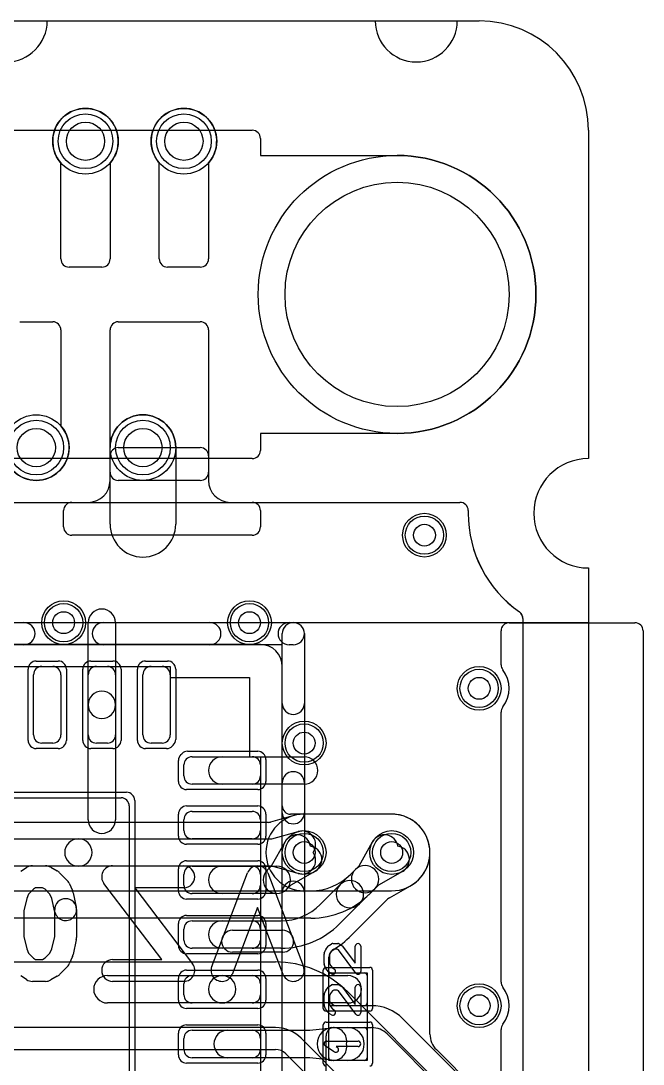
# Model space of a CAD drawing. Extents: x 0 to 20.5, y -0.9 to 20.
# Drawn here: x 14.81 to 20.5, y 10.47 to 20 of the extents above; entities that cross this region are included whole.
import ezdxf

# ---------------------------------------------------------------- set-up
doc = ezdxf.new("R2010")
doc.units = 0
for name, color, linetype in [('Hole', 1, 'CONTINUOUS'), ('L1', 3, 'CONTINUOUS'), ('L2', 3, 'CONTINUOUS'), ('L3', 3, 'CONTINUOUS'), ('L4', 3, 'CONTINUOUS'), ('MetalMask-A', 176, 'CONTINUOUS'), ('Outline', 7, 'CONTINUOUS'), ('PartsArea-A', 111, 'CONTINUOUS'), ('PartsArea-B', 111, 'CONTINUOUS'), ('PartsSilk-A', 221, 'CONTINUOUS'), ('PartsSilk-B', 221, 'CONTINUOUS'), ('Resist-A', 2, 'CONTINUOUS'), ('Resist-B', 2, 'CONTINUOUS'), ('Silk-A', 140, 'CONTINUOUS'), ('Silk-B', 140, 'CONTINUOUS')]:
    doc.layers.add(name, color=color, linetype=linetype)

msp = doc.modelspace()

# ---------------------------------------------------------------- linework, layer by layer
at = {"layer": 'Hole'}
for centre, radius in [((15.4, 18.9), 0.175), ((16.3, 18.9), 0.175), ((18.25, 17.5), 1.025), ((14.95, 16.1), 0.175), ((15.925, 16.1), 0.175), ((18.5, 15.3), 0.1), ((15.2, 14.5), 0.1), ((16.9, 14.5), 0.1), ((19, 13.9), 0.1), ((17.4, 13.4), 0.1), ((17.4, 12.4), 0.1), ((18.2, 12.4), 0.1), ((19, 11), 0.1)]:
    msp.add_circle(centre, radius, dxfattribs=at)
at = {"layer": 'L1'}
for p, q in [((15.175, 17.825), (15.175, 18.70157)), ((15.625, 18.70157), (15.625, 17.825)), ((16.075, 17.825), (16.075, 18.70157)), ((16.525, 18.70157), (16.525, 17.825)), ((15.55, 17.75), (15.25, 17.75)), ((16.45, 17.75), (16.15, 17.75)), ((14.8, 17.25), (15.1, 17.25)), ((15.175, 17.175), (15.175, 16.29843)), ((15.625, 15.875), (15.625, 17.175)), ((15.7, 17.25), (16.45, 17.25)), ((16.525, 17.175), (16.525, 15.875)), ((15.625, 15.8), (15.625, 16.02503)), ((15.69997, 16.1), (16.45003, 16.1)), ((16.525, 16.02503), (16.525, 15.8)), ((16.45, 15.8), (15.7, 15.8)), ((6.1, 15.59996), (18.825, 15.59996)), ((15.27497, 15.6), (15.425, 15.6)), ((16.725, 15.6), (16.92503, 15.6)), ((15.2, 15.37497), (15.2, 15.52503)), ((17, 15.52503), (17, 15.37497)), ((18.9, 15.52496), (18.9, 15.5)), ((16.92503, 15.3), (15.27497, 15.3)), ((15.425, 13.75), (15.425, 14.5)), ((15.675, 14.5), (15.675, 13.75)), ((19.4, 14.53823), (19.4, 7.82501)), ((17.00004, 14.30004), (13.97501, 14.30004)), ((14.925, 13.475), (14.925, 14.025)), ((15, 14.1), (15.1, 14.1)), ((15.175, 14.025), (15.175, 13.475)), ((15.425, 13.475), (15.425, 14.025)), ((15.5, 14.1), (15.6, 14.1)), ((15.675, 14.025), (15.675, 13.475)), ((15.925, 13.475), (15.925, 14.025)), ((16, 14.1), (16.1, 14.1)), ((16.175, 14.025), (16.175, 13.475)), ((17.20004, 12.82501), (17.20004, 14.10004)), ((15.425, 12.7), (15.425, 13.75)), ((15.675, 13.75), (15.675, 12.7)), ((15.1, 13.4), (15, 13.4)), ((15.6, 13.4), (15.5, 13.4)), ((16.1, 13.4), (16, 13.4)), ((16.375, 13.275), (16.925, 13.275)), ((16.65, 13.275), (17.4, 13.275)), ((16.3, 13.1), (16.3, 13.2)), ((17, 13.2), (17, 13.1)), ((16.925, 13.025), (16.375, 13.025)), ((17.4, 13.025), (16.65, 13.025)), ((12.875, 12.9), (15.725, 12.9)), ((15.8, 12.825), (15.8, 9.975)), ((16.3, 12.6), (16.3, 12.7)), ((16.375, 12.775), (16.925, 12.775)), ((17, 12.7), (17, 12.6)), ((18.2, 12.75004), (17.27501, 12.75004)), ((16.925, 12.525), (16.375, 12.525)), ((17.10159, 12.27837), (17.22587, 12.49837)), ((17.90159, 12.27837), (18.02587, 12.49837)), ((16.375, 12.275), (16.925, 12.275)), ((16.65, 12.275), (17.15, 12.275)), ((17.06161, 12.23839), (17.10159, 12.27837)), ((17.49837, 12.22587), (17.27837, 12.10159)), ((17.73061, 12.10739), (17.90159, 12.27837)), ((18.29837, 12.22587), (18.07837, 12.10159)), ((16.3, 12.1), (16.3, 12.2)), ((17, 12.2), (17, 12.1)), ((16.925, 12.025), (16.375, 12.025)), ((17.15, 12.025), (16.65, 12.025)), ((17.27837, 12.10159), (17.23839, 12.06161)), ((17.5476, 11.92438), (17.73061, 12.10739)), ((18.07837, 12.10159), (17.90739, 11.93061)), ((18.17887, 11.98603), (18.37143, 12.09481)), ((17.90739, 11.93061), (17.72438, 11.7476)), ((17.83047, 11.64151), (18.16273, 11.97377)), ((16.375, 11.775), (16.925, 11.775)), ((16.65, 11.775), (17.18697, 11.775)), ((16.3, 11.6), (16.3, 11.7)), ((17, 11.7), (17, 11.6)), ((16.925, 11.525), (16.375, 11.525)), ((17.18697, 11.525), (16.65, 11.525)), ((17.625, 11.07501), (17.625, 11.44412)), ((15.6, 11.275), (16.65, 11.275)), ((16.375, 11.275), (16.925, 11.275)), ((16.65, 11.275), (17.8, 11.275)), ((17.625, 11.025), (17.625, 11.275)), ((17.65, 11.3), (17.95, 11.3)), ((17.975, 11.275), (17.975, 11.025)), ((16.3, 11.1), (16.3, 11.2)), ((17, 11.2), (17, 11.1)), ((16.65, 11.025), (15.6, 11.025)), ((16.925, 11.025), (16.375, 11.025)), ((17.8, 11.025), (16.65, 11.025)), ((17.95, 11), (17.65, 11)), ((18.01716, 11.00004), (17.69997, 11.00004)), ((19.08287, 10.10003), (18.30003, 10.88287)), ((16.375, 10.775), (16.925, 10.775)), ((16.7, 10.775), (17.4504, 10.775)), ((17.4504, 10.775), (17.65, 10.79893)), ((17.625, 10.525), (17.625, 10.775)), ((17.65, 10.8), (17.95, 10.8)), ((17.66786, 10.8), (17.8, 10.8)), ((17.67497, 10.8), (18.01716, 10.8)), ((17.975, 10.775), (17.975, 10.525)), ((16.3, 10.6), (16.3, 10.7)), ((17, 10.7), (17, 10.6)), ((17.6, 9.57497), (17.6, 10.72503)), ((18.15858, 10.74142), (18.94142, 9.95858)), ((16.925, 10.525), (16.375, 10.525)), ((17.4504, 10.525), (16.7, 10.525)), ((17.65, 10.50107), (17.4504, 10.525)), ((17.95, 10.5), (17.65, 10.5)), ((17.8, 10.5), (17.66786, 10.5))]:
    msp.add_line(p, q, dxfattribs=at)
for centre, radius in [((15.4, 18.9), 0.3), ((16.3, 18.9), 0.3), ((14.95, 16.1), 0.3), ((15.925, 16.1), 0.3), ((18.5, 15.3), 0.2), ((15.2, 14.5), 0.2), ((16.9, 14.5), 0.2), ((19, 13.9), 0.2), ((17.4, 13.4), 0.2), ((17.4, 12.4), 0.2), ((18.2, 12.4), 0.2), ((19, 11), 0.2)]:
    msp.add_circle(centre, radius, dxfattribs=at)
for centre, radius, start, end in [((15.4, 18.9), 0.3, -41.409429, -138.590571), ((16.3, 18.9), 0.3, -41.409429, -138.590571), ((15.25, 17.825), 0.075, 180, -90), ((15.55, 17.825), 0.075, -90, 0), ((16.15, 17.825), 0.075, 180, -90), ((16.45, 17.825), 0.075, -90, 0), ((15.1, 17.175), 0.075, 0, 90), ((15.7, 17.175), 0.075, 90, 180), ((16.45, 17.175), 0.075, 0, 90), ((14.95, 16.1), 0.3, 138.590571, 41.409429), ((15.69997, 16.02503), 0.07497, 90, 180), ((16.45003, 16.02503), 0.07497, 0, 90), ((15.7, 15.875), 0.075, 180, -90), ((16.45, 15.875), 0.075, -90, 0), ((15.425, 15.8), 0.2, -90, 0), ((16.725, 15.8), 0.2, 180, -90), ((15.27497, 15.52503), 0.07497, 90, 180), ((16.92503, 15.52503), 0.07497, 0, 90), ((18.825, 15.52496), 0.075, 0, 90), ((20, 15.5), 1.1, 180, -125.062172), ((15.27497, 15.37497), 0.07497, 180, -90), ((16.92503, 15.37497), 0.07497, -90, 0), ((15.55, 14.5), 0.125, 0, 180), ((19.32502, 14.53825), 0.07498, -0.015283, 54.938488), ((17.00004, 14.10004), 0.2, 0, 90), ((15, 14.025), 0.075, 90, 180), ((15.1, 14.025), 0.075, 0, 90), ((15.5, 14.025), 0.075, 90, 180), ((15.6, 14.025), 0.075, 0, 90), ((16, 14.025), 0.075, 90, 180), ((16.1, 14.025), 0.075, 0, 90), ((15.55, 13.75), 0.125, 0, 180), ((15.55, 13.75), 0.125, 180, 0), ((15, 13.475), 0.075, 180, -90), ((15.1, 13.475), 0.075, -90, 0), ((15.5, 13.475), 0.075, 180, -90), ((15.6, 13.475), 0.075, -90, 0), ((16, 13.475), 0.075, 180, -90), ((16.1, 13.475), 0.075, -90, 0), ((16.375, 13.2), 0.075, 90, 180), ((16.65, 13.15), 0.125, 90, -90), ((16.925, 13.2), 0.075, 0, 90), ((17.4, 13.15), 0.125, -90, 90), ((16.375, 13.1), 0.075, 180, -90), ((16.925, 13.1), 0.075, -90, 0), ((15.725, 12.825), 0.075, 0, 90), ((17.27501, 12.82501), 0.07497, 180, -90), ((15.55, 12.7), 0.125, 180, 0), ((16.375, 12.7), 0.075, 90, 180), ((16.925, 12.7), 0.075, 0, 90), ((18.2, 12.4), 0.35004, -59.880943, 90), ((16.375, 12.6), 0.075, 180, -90), ((16.925, 12.6), 0.075, -90, 0), ((17.3347, 12.43689), 0.125, 9.68537, 150.537537), ((18.1347, 12.43689), 0.125, 9.68537, 150.537537), ((17.43689, 12.3347), 0.125, -60.537124, 80.31463), ((18.23689, 12.3347), 0.125, -60.537124, 80.31463), ((16.375, 12.2), 0.075, 90, 180), ((16.65, 12.15), 0.125, 90, -90), ((16.925, 12.2), 0.075, 0, 90), ((17.15, 12.15), 0.125, 135, -45), ((17.15, 12.15), 0.125, -90, 90), ((17.819, 12.019), 0.125, -45, 135), ((16.375, 12.1), 0.075, 180, -90), ((16.925, 12.1), 0.075, -90, 0), ((17.819, 12.019), 0.125, 135, -45), ((18.4083, 12.02954), 0.07497, 119.344848, 119.461424), ((18.20001, 12.40001), 0.35004, -60.653659, -60.538547), ((18.40904, 12.02996), 0.07497, 118.704995, 119.457665), ((18.23689, 12.33471), 0.27505, -60.332116, -59.869365), ((18.41291, 12.03217), 0.07497, 119.803657, 120.413231), ((17.18697, 12.285), 0.51, -90, -44.999206), ((18.21574, 11.92076), 0.07497, 119.461424, 135), ((16.375, 11.7), 0.075, 90, 180), ((16.65, 11.65), 0.125, 90, -90), ((16.925, 11.7), 0.075, 0, 90), ((17.18697, 12.285), 0.76, -90, -44.999467), ((17.18697, 12.285), 0.91004, -58.613412, -44.999555), ((16.375, 11.6), 0.075, 180, -90), ((16.925, 11.6), 0.075, -90, 0), ((17.69997, 11.44412), 0.07497, 121.383191, 180), ((15.6, 11.15), 0.125, 90, -90), ((16.375, 11.2), 0.075, 90, 180), ((16.65, 11.15), 0.125, 90, -90), ((16.65, 11.15), 0.125, -90, 90), ((16.925, 11.2), 0.075, 0, 90), ((17.65, 11.275), 0.025, 90, 180), ((17.8, 11.15), 0.125, -90, 90), ((17.95, 11.275), 0.025, 0, 90), ((16.375, 11.1), 0.075, 180, -90), ((16.925, 11.1), 0.075, -90, 0), ((17.69997, 11.07501), 0.07497, 180, -90), ((17.65, 11.025), 0.025, 180, -90), ((17.95, 11.025), 0.025, -90, 0), ((18.01716, 10.6), 0.40004, 45, 90), ((16.375, 10.7), 0.075, 90, 180), ((16.7, 10.65), 0.125, 90, -90), ((16.925, 10.7), 0.075, 0, 90), ((17.66786, 10.65), 0.15, 90, -90), ((17.67497, 10.72503), 0.07497, 90, 180), ((17.65, 10.775), 0.025, 90, 180), ((17.66488, 10.67482), 0.125, -11.452864, 96.836662), ((17.8, 10.65), 0.15, -90, 90), ((17.95, 10.775), 0.025, 0, 90), ((18.01716, 10.6), 0.2, 45, 90), ((16.375, 10.6), 0.075, 180, -90), ((16.925, 10.6), 0.075, -90, 0), ((17.66488, 10.62518), 0.125, -96.836766, 11.452864), ((17.65, 10.525), 0.025, 180, -90), ((17.95, 10.525), 0.025, -90, 0)]:
    msp.add_arc(centre, radius, start, end, dxfattribs=at)
at = {"layer": 'L2'}
for p, q in [((15.625, 15.4), (15.625, 16.1)), ((16.225, 16.1), (16.225, 15.4)), ((1.175, 15.59996), (18.825, 15.59996)), ((18.9, 15.52496), (18.9, 15.5)), ((19.4, 14.53823), (19.4, 6.35735)), ((18.2, 12.75004), (17.4, 12.75004)), ((17.4, 12.04996), (18.2, 12.04996))]:
    msp.add_line(p, q, dxfattribs=at)
for centre, radius in [((15.925, 16.1), 0.3), ((18.5, 15.3), 0.2), ((15.2, 14.5), 0.2), ((16.9, 14.5), 0.2), ((19, 13.9), 0.2), ((17.4, 13.4), 0.2), ((19, 11), 0.2)]:
    msp.add_circle(centre, radius, dxfattribs=at)
for centre, radius, start, end in [((15.925, 16.1), 0.3, 0, 180), ((18.825, 15.52496), 0.075, 0, 90), ((20, 15.5), 1.1, 180, -125.01694), ((15.925, 15.4), 0.3, 180, 0), ((19.32502, 14.53826), 0.07497, 45, 54.270425), ((19.32499, 14.53823), 0.07501, 0, 45), ((17.4, 12.4), 0.35004, 90, -90), ((18.2, 12.4), 0.35004, -90, 90)]:
    msp.add_arc(centre, radius, start, end, dxfattribs=at)
at = {"layer": 'L3'}
for p, q in [((15.625, 15.4), (15.625, 16.1)), ((16.225, 16.1), (16.225, 15.4)), ((12.0998, 15.59996), (18.825, 15.59996)), ((18.9, 15.52496), (18.9, 15.5)), ((19.4, 14.53823), (19.4, 6.35735)), ((18.2, 12.75004), (17.4, 12.75004)), ((17.4, 12.04996), (18.2, 12.04996))]:
    msp.add_line(p, q, dxfattribs=at)
for centre, radius in [((15.925, 16.1), 0.3), ((18.5, 15.3), 0.2), ((15.2, 14.5), 0.2), ((16.9, 14.5), 0.2), ((19, 13.9), 0.2), ((17.4, 13.4), 0.2), ((19, 11), 0.2)]:
    msp.add_circle(centre, radius, dxfattribs=at)
for centre, radius, start, end in [((15.925, 16.1), 0.3, 0, 180), ((18.825, 15.52496), 0.075, 0, 90), ((20, 15.5), 1.1, 180, -125.01694), ((15.925, 15.4), 0.3, 180, 0), ((19.32502, 14.53826), 0.07497, 45, 54.270425), ((19.32499, 14.53823), 0.07501, 0, 45), ((17.4, 12.4), 0.35004, 90, -90), ((18.2, 12.4), 0.35004, -90, 90)]:
    msp.add_arc(centre, radius, start, end, dxfattribs=at)
at = {"layer": 'L4'}
for p, q in [((15.175, 17.825), (15.175, 18.70157)), ((15.625, 18.70157), (15.625, 17.825)), ((16.075, 17.825), (16.075, 18.70157)), ((16.525, 18.70157), (16.525, 17.825)), ((15.55, 17.75), (15.25, 17.75)), ((16.45, 17.75), (16.15, 17.75)), ((14.8, 17.25), (15.1, 17.25)), ((15.175, 17.175), (15.175, 16.29843)), ((15.625, 15.875), (15.625, 17.175)), ((15.7, 17.25), (16.45, 17.25)), ((16.525, 17.175), (16.525, 15.875)), ((15.625, 15.8), (15.625, 16.02503)), ((15.69997, 16.1), (16.45003, 16.1)), ((16.525, 16.02503), (16.525, 15.8)), ((16.45, 15.8), (15.7, 15.8)), ((5.77615, 15.59996), (18.825, 15.59996)), ((15.27497, 15.6), (15.425, 15.6)), ((16.725, 15.6), (16.92503, 15.6)), ((15.2, 15.37497), (15.2, 15.52503)), ((17, 15.52503), (17, 15.37497)), ((18.9, 15.52496), (18.9, 15.5)), ((16.92503, 15.3), (15.27497, 15.3)), ((19.4, 14.53823), (19.4, 9.75678)), ((17.30623, 12.73725), (17.09233, 12.67778)), ((18.2, 12.75004), (17.4, 12.75004)), ((17.07224, 12.67504), (13.54979, 12.67504)), ((17.10297, 12.525), (17.34642, 12.59269)), ((13.54979, 12.525), (15.3349, 12.525)), ((15.3349, 12.525), (17.10297, 12.525)), ((17.90159, 12.27837), (18.02587, 12.49837)), ((18.55004, 10.73996), (18.55004, 12.4)), ((15.3349, 12.275), (13.54979, 12.275)), ((17.10297, 12.275), (15.3349, 12.275)), ((17.34642, 12.20731), (17.10297, 12.275)), ((17.82259, 12.19937), (17.86811, 12.24489)), ((17.86811, 12.24489), (17.90159, 12.27837)), ((18.29837, 12.22587), (18.07837, 12.10159)), ((13.47486, 12.04999), (17.46196, 12.04999)), ((18.04489, 12.06811), (17.99937, 12.02259)), ((18.07837, 12.10159), (18.04489, 12.06811)), ((17.46196, 11.79999), (13.47486, 11.79999)), ((13.46303, 11.4), (17.13697, 11.4)), ((17.79812, 11.12614), (18.96213, 9.96213)), ((17.13697, 10.8), (13.46303, 10.8)), ((18.53787, 9.53787), (17.37385, 10.70188)), ((13.46302, 10.59996), (17.13697, 10.59996)), ((19.10358, 10.10358), (18.60862, 10.59854)), ((17.2324, 10.56043), (18.39642, 9.39642))]:
    msp.add_line(p, q, dxfattribs=at)
for centre, radius in [((15.4, 18.9), 0.3), ((16.3, 18.9), 0.3), ((14.95, 16.1), 0.3), ((15.925, 16.1), 0.3), ((18.5, 15.3), 0.2), ((15.2, 14.5), 0.2), ((16.9, 14.5), 0.2), ((19, 13.9), 0.2), ((17.4, 13.4), 0.2), ((17.4, 12.4), 0.2), ((18.2, 12.4), 0.2), ((19, 11), 0.2)]:
    msp.add_circle(centre, radius, dxfattribs=at)
for centre, radius, start, end in [((15.4, 18.9), 0.3, -41.409429, -138.590571), ((16.3, 18.9), 0.3, -41.409429, -138.590571), ((15.25, 17.825), 0.075, 180, -90), ((15.55, 17.825), 0.075, -90, 0), ((16.15, 17.825), 0.075, 180, -90), ((16.45, 17.825), 0.075, -90, 0), ((15.1, 17.175), 0.075, 0, 90), ((15.7, 17.175), 0.075, 90, 180), ((16.45, 17.175), 0.075, 0, 90), ((14.95, 16.1), 0.3, 138.590571, 41.409429), ((15.69997, 16.02503), 0.07497, 90, 180), ((16.45003, 16.02503), 0.07497, 0, 90), ((15.7, 15.875), 0.075, 180, -90), ((16.45, 15.875), 0.075, -90, 0), ((15.425, 15.8), 0.2, -90, 0), ((16.725, 15.8), 0.2, 180, -90), ((15.27497, 15.52503), 0.07497, 90, 180), ((16.92503, 15.52503), 0.07497, 0, 90), ((18.825, 15.52496), 0.075, 0, 90), ((20, 15.5), 1.1, 180, -125.01694), ((15.27497, 15.37497), 0.07497, 180, -90), ((16.92503, 15.37497), 0.07497, -90, 0), ((19.32502, 14.53826), 0.07497, 45, 54.270425), ((19.32499, 14.53823), 0.07501, 0, 45), ((17.3799, 12.47226), 0.27504, 105.136726, 105.536489), ((17.28958, 12.81041), 0.07497, -75.713518, -74.645673), ((17.4, 12.39999), 0.35005, 90, 104.994994), ((18.2, 12.4), 0.35004, 0, 90), ((17.07225, 12.75001), 0.07497, -90.007642, -74.464025), ((17.3799, 12.47226), 0.125, -35.314954, 105.538096), ((15.3349, 12.4), 0.125, 90, -90), ((15.3349, 12.4), 0.125, -90, 90), ((18.1347, 12.43689), 0.125, 9.68537, 150.537537), ((17.3799, 12.32774), 0.125, -105.536134, 35.314954), ((18.23689, 12.3347), 0.125, -60.537124, 80.31463), ((17.9565, 12.1565), 0.125, 135, -45), ((17.9565, 12.1565), 0.125, -45, 135), ((17.46197, 12.55999), 0.51, -90.001123, -45), ((17.46197, 12.55999), 0.76, -90.000754, -45), ((17.13697, 10.465), 0.935, 44.999567, 90), ((17.13697, 10.465), 0.335, 45, 90), ((18.75004, 10.73996), 0.2, 180, -135), ((17.13697, 10.465), 0.13496, 45, 90)]:
    msp.add_arc(centre, radius, start, end, dxfattribs=at)
at = {"layer": 'MetalMask-A'}
for p, q in [((14.925, 13.475), (14.925, 14.025)), ((15, 14.1), (15.1, 14.1)), ((15.175, 14.025), (15.175, 13.475)), ((15.425, 13.475), (15.425, 14.025)), ((15.5, 14.1), (15.6, 14.1)), ((15.675, 14.025), (15.675, 13.475)), ((15.925, 13.475), (15.925, 14.025)), ((16, 14.1), (16.1, 14.1)), ((16.175, 14.025), (16.175, 13.475)), ((15.1, 13.4), (15, 13.4)), ((15.6, 13.4), (15.5, 13.4)), ((16.1, 13.4), (16, 13.4)), ((16.375, 13.275), (16.925, 13.275)), ((16.3, 13.1), (16.3, 13.2)), ((17, 13.2), (17, 13.1)), ((16.925, 13.025), (16.375, 13.025)), ((12.875, 12.9), (15.725, 12.9)), ((15.8, 12.825), (15.8, 9.975)), ((16.3, 12.6), (16.3, 12.7)), ((16.375, 12.775), (16.925, 12.775)), ((17, 12.7), (17, 12.6)), ((16.925, 12.525), (16.375, 12.525)), ((16.375, 12.275), (16.925, 12.275)), ((16.3, 12.1), (16.3, 12.2)), ((17, 12.2), (17, 12.1)), ((16.925, 12.025), (16.375, 12.025)), ((16.375, 11.775), (16.925, 11.775)), ((16.3, 11.6), (16.3, 11.7)), ((17, 11.7), (17, 11.6)), ((16.925, 11.525), (16.375, 11.525)), ((16.375, 11.275), (16.925, 11.275)), ((17.625, 11.025), (17.625, 11.275)), ((17.65, 11.3), (17.95, 11.3)), ((17.975, 11.275), (17.975, 11.025)), ((16.3, 11.1), (16.3, 11.2)), ((17, 11.2), (17, 11.1)), ((16.925, 11.025), (16.375, 11.025)), ((17.95, 11), (17.65, 11)), ((16.375, 10.775), (16.925, 10.775)), ((17.625, 10.525), (17.625, 10.775)), ((17.65, 10.8), (17.95, 10.8)), ((17.975, 10.775), (17.975, 10.525)), ((16.3, 10.6), (16.3, 10.7)), ((17, 10.7), (17, 10.6)), ((16.925, 10.525), (16.375, 10.525)), ((17.95, 10.5), (17.65, 10.5))]:
    msp.add_line(p, q, dxfattribs=at)
for centre, radius, start, end in [((15, 14.025), 0.075, 90, 180), ((15.1, 14.025), 0.075, 0, 90), ((15.5, 14.025), 0.075, 90, 180), ((15.6, 14.025), 0.075, 0, 90), ((16, 14.025), 0.075, 90, 180), ((16.1, 14.025), 0.075, 0, 90), ((15, 13.475), 0.075, 180, -90), ((15.1, 13.475), 0.075, -90, 0), ((15.5, 13.475), 0.075, 180, -90), ((15.6, 13.475), 0.075, -90, 0), ((16, 13.475), 0.075, 180, -90), ((16.1, 13.475), 0.075, -90, 0), ((16.375, 13.2), 0.075, 90, 180), ((16.925, 13.2), 0.075, 0, 90), ((16.375, 13.1), 0.075, 180, -90), ((16.925, 13.1), 0.075, -90, 0), ((15.725, 12.825), 0.075, 0, 90), ((16.375, 12.7), 0.075, 90, 180), ((16.925, 12.7), 0.075, 0, 90), ((16.375, 12.6), 0.075, 180, -90), ((16.925, 12.6), 0.075, -90, 0), ((16.375, 12.2), 0.075, 90, 180), ((16.925, 12.2), 0.075, 0, 90), ((16.375, 12.1), 0.075, 180, -90), ((16.925, 12.1), 0.075, -90, 0), ((16.375, 11.7), 0.075, 90, 180), ((16.925, 11.7), 0.075, 0, 90), ((16.375, 11.6), 0.075, 180, -90), ((16.925, 11.6), 0.075, -90, 0), ((16.375, 11.2), 0.075, 90, 180), ((16.925, 11.2), 0.075, 0, 90), ((17.65, 11.275), 0.025, 90, 180), ((17.95, 11.275), 0.025, 0, 90), ((16.375, 11.1), 0.075, 180, -90), ((16.925, 11.1), 0.075, -90, 0), ((17.65, 11.025), 0.025, 180, -90), ((17.95, 11.025), 0.025, -90, 0), ((16.375, 10.7), 0.075, 90, 180), ((16.925, 10.7), 0.075, 0, 90), ((17.65, 10.775), 0.025, 90, 180), ((17.95, 10.775), 0.025, 0, 90), ((16.375, 10.6), 0.075, 180, -90), ((16.925, 10.6), 0.075, -90, 0), ((17.65, 10.525), 0.025, 180, -90), ((17.95, 10.525), 0.025, -90, 0)]:
    msp.add_arc(centre, radius, start, end, dxfattribs=at)
at = {"layer": 'Outline'}
for p, q in [((15.05, 20), (18.05, 20)), ((18.8, 20), (19, 20)), ((20, 19), (20, 16)), ((20, 15), (20, 1))]:
    msp.add_line(p, q, dxfattribs=at)
for centre, radius, start, end in [((14.675, 20), 0.375, 180, 0), ((18.425, 20), 0.375, 180, 0), ((19, 19), 1, 0, 90), ((20, 15.5), 0.5, 90, -90)]:
    msp.add_arc(centre, radius, start, end, dxfattribs=at)
at = {"layer": 'PartsArea-A'}
for p, q in [((1, 20), (19, 20)), ((20, 19), (20, 16)), ((20, 15), (20, 14.5)), ((20, 14.5), (0, 14.5)), ((12.425, 14.1), (16.175, 14.1)), ((16.175, 14.1), (16.175, 14)), ((16.175, 14), (16.9, 14)), ((16.9, 14), (16.9, 13.275)), ((16.9, 13.275), (17, 13.275)), ((17, 13.275), (17, 9.525)), ((17.625, 10.5), (17.625, 11.3)), ((17.625, 11.3), (17.975, 11.3)), ((17.975, 11.3), (17.975, 10.5)), ((17.975, 10.5), (17.625, 10.5))]:
    msp.add_line(p, q, dxfattribs=at)
for centre, radius, start, end in [((19, 19), 1, 0, 90), ((20, 15.5), 0.5, 90, -90)]:
    msp.add_arc(centre, radius, start, end, dxfattribs=at)
at = {"layer": 'PartsArea-B'}
for p, q in [((1, 20), (19, 20)), ((20, 19), (20, 16)), ((20, 15), (20, 14.5)), ((20, 14.5), (0, 14.5))]:
    msp.add_line(p, q, dxfattribs=at)
for centre, radius, start, end in [((19, 19), 1, 0, 90), ((20, 15.5), 0.5, 90, -90)]:
    msp.add_arc(centre, radius, start, end, dxfattribs=at)
at = {"layer": 'PartsSilk-A'}
for p, q in [((11.3, 14.5016), (17.3, 14.5016)), ((17.4016, 14.4), (17.4016, 8.4)), ((17.1984, 14.2984), (11.3, 14.2984)), ((17.1984, 8.5016), (17.1984, 14.2984)), ((17.5983, 11.51331), (17.62052, 11.54387)), ((17.62749, 11.55037), (17.64971, 11.56426)), ((17.66296, 11.56806), (17.70741, 11.56806)), ((17.72066, 11.56426), (17.74288, 11.55037)), ((17.74961, 11.5442), (17.86759, 11.38733)), ((17.86759, 11.38733), (17.86759, 11.54306)), ((17.91759, 11.54306), (17.91759, 11.3125)), ((17.58241, 11.38472), (17.58241, 11.47083)), ((17.5842, 11.48011), (17.59531, 11.50789)), ((17.64057, 11.48643), (17.63241, 11.46602)), ((17.63241, 11.46602), (17.63241, 11.38912)), ((17.65811, 11.51054), (17.64057, 11.48643)), ((17.67013, 11.51806), (17.65811, 11.51054)), ((17.70024, 11.51806), (17.67013, 11.51806)), ((17.71244, 11.51043), (17.70024, 11.51806)), ((17.87261, 11.29747), (17.71244, 11.51043)), ((17.59503, 11.34563), (17.58392, 11.37618)), ((17.63241, 11.38912), (17.64061, 11.36658)), ((17.64061, 11.36658), (17.6576, 11.34533)), ((17.62122, 11.31077), (17.599, 11.33855)), ((17.64971, 11.2913), (17.62749, 11.30519)), ((17.6576, 11.34533), (17.67621, 11.3337)), ((17.5983, 11.13831), (17.62052, 11.16887)), ((17.62749, 11.17537), (17.64971, 11.18926)), ((17.66296, 11.19306), (17.70741, 11.19306)), ((17.72066, 11.18926), (17.74288, 11.17537)), ((17.74961, 11.1692), (17.86759, 11.01233)), ((17.86759, 11.01233), (17.86759, 11.16806)), ((17.91759, 11.16806), (17.91759, 10.9375)), ((17.58241, 11.00972), (17.58241, 11.09583)), ((17.5842, 11.10511), (17.59531, 11.13289)), ((17.64057, 11.11143), (17.63241, 11.09102)), ((17.63241, 11.09102), (17.63241, 11.01412)), ((17.65811, 11.13554), (17.64057, 11.11143)), ((17.67013, 11.14306), (17.65811, 11.13554)), ((17.70024, 11.14306), (17.67013, 11.14306)), ((17.71244, 11.13543), (17.70024, 11.14306)), ((17.87261, 10.92247), (17.71244, 11.13543)), ((17.59503, 10.97063), (17.58392, 11.00118)), ((17.63241, 11.01412), (17.64061, 10.99158)), ((17.64061, 10.99158), (17.6576, 10.97033)), ((17.6576, 10.97033), (17.67621, 10.9587)), ((17.62122, 10.93577), (17.599, 10.96355)), ((17.64971, 10.9163), (17.62749, 10.93019)), ((17.6753, 10.57763), (17.59382, 10.63041)), ((17.60741, 10.67639), (17.89259, 10.67639)), ((17.89259, 10.62639), (17.69199, 10.62639)), ((17.69199, 10.62639), (17.70248, 10.61959))]:
    msp.add_line(p, q, dxfattribs=at)
for centre, radius, start, end in [((17.3, 14.4), 0.1016, 0, 90), ((17.64074, 11.52917), 0.025, 122.005383, 143.979316), ((17.66296, 11.54306), 0.025, 90, 122.010019), ((17.70741, 11.54306), 0.025, 57.994617, 90), ((17.72963, 11.52917), 0.025, 36.952397, 57.989981), ((17.89259, 11.54306), 0.025, 0, 180), ((17.60741, 11.47083), 0.025, 158.207103, 180), ((17.61852, 11.49861), 0.025, 143.982737, 158.202147), ((17.60741, 11.38472), 0.025, 180, -160.015388), ((17.61852, 11.35417), 0.025, -160.02081, -141.345223), ((17.64074, 11.32639), 0.025, -141.333033, -122.010019), ((17.66296, 11.3125), 0.025, -122.005383, 57.989981), ((17.89259, 11.3125), 0.025, -143.047603, 0), ((17.64074, 11.15417), 0.025, 122.005383, 143.979316), ((17.66296, 11.16806), 0.025, 90, 122.010019), ((17.70741, 11.16806), 0.025, 57.994617, 90), ((17.72963, 11.15417), 0.025, 36.952397, 57.989981), ((17.89259, 11.16806), 0.025, 0, 180), ((17.60741, 11.09583), 0.025, 158.207103, 180), ((17.61852, 11.12361), 0.025, 143.982737, 158.202147), ((17.60741, 11.00972), 0.025, 180, -160.015388), ((17.61852, 10.97917), 0.025, -160.02081, -141.345223), ((17.64074, 10.95139), 0.025, -141.333033, -122.010019), ((17.66296, 10.9375), 0.025, -122.005383, 57.989981), ((17.89259, 10.9375), 0.025, -143.047603, 0), ((17.60741, 10.65139), 0.025, 90, -122.933807), ((17.68889, 10.59861), 0.025, -122.933543, 57.066193), ((17.89259, 10.65139), 0.025, -90, 90)]:
    msp.add_arc(centre, radius, start, end, dxfattribs=at)
at = {"layer": 'PartsSilk-B'}
for p, q in [((14.80888, 12.22855), (14.86073, 12.26189)), ((14.91481, 12.27778), (15.03333, 12.27778)), ((15.08236, 12.26493), (15.14162, 12.23159)), ((15.1633, 12.21516), (15.22997, 12.1485)), ((15.64815, 12.27778), (16.3, 12.27778)), ((16.5547, 11.35782), (16.88062, 12.21338)), ((17.06752, 12.21338), (17.39345, 11.35782)), ((15.25064, 12.11839), (15.28027, 12.05172)), ((16.09809, 11.42222), (15.56861, 12.11718)), ((14.88014, 12.0202), (14.86212, 11.97964)), ((14.92608, 12.06614), (14.88014, 12.0202)), ((14.94419, 12.07778), (14.92608, 12.06614)), ((15.00713, 12.07778), (14.94419, 12.07778)), ((15.03159, 12.06402), (15.00713, 12.07778)), ((15.07542, 12.0202), (15.03159, 12.06402)), ((15.09344, 11.97964), (15.07542, 12.0202)), ((15.28651, 12.0328), (15.31614, 11.89947)), ((16.3, 12.07778), (15.85006, 12.07778)), ((15.85006, 12.07778), (16.37954, 11.38282)), ((14.86212, 11.97964), (14.83704, 11.8668)), ((15.1209, 11.85609), (15.09344, 11.97964)), ((14.83704, 11.8668), (14.83704, 11.6332)), ((15.11852, 11.6332), (15.11852, 11.87778)), ((15.31852, 11.87778), (15.31852, 11.62222)), ((16.97407, 11.89688), (16.7416, 11.28662)), ((17.20655, 11.28662), (16.97407, 11.89688)), ((14.83704, 11.6332), (14.86212, 11.52036)), ((15.09344, 11.52036), (15.11852, 11.6332)), ((16.74444, 11.68889), (17.2037, 11.68889)), ((15.31614, 11.60053), (15.28651, 11.4672)), ((14.86212, 11.52036), (14.88014, 11.4798)), ((14.88014, 11.4798), (14.92608, 11.43386)), ((15.03159, 11.43598), (15.07542, 11.4798)), ((15.07542, 11.4798), (15.09344, 11.52036)), ((15.28027, 11.44828), (15.25064, 11.38161)), ((17.2037, 11.48889), (16.74444, 11.48889)), ((14.92608, 11.43386), (14.94419, 11.42222)), ((14.94419, 11.42222), (15.00713, 11.42222)), ((15.00713, 11.42222), (15.03159, 11.43598)), ((15.22997, 11.3515), (15.1633, 11.28484)), ((15.64815, 11.42222), (16.09809, 11.42222)), ((14.86073, 11.23811), (14.80888, 11.27145)), ((15.14162, 11.26841), (15.08236, 11.23507)), ((15.03333, 11.22222), (14.91481, 11.22222)), ((16.3, 11.22222), (15.64815, 11.22222))]:
    msp.add_line(p, q, dxfattribs=at)
for centre, start, end in [((14.91481, 12.17778), 90, 122.741369), ((15.03333, 12.17778), 60.638189, 90), ((15.09259, 12.14444), 45.004051, 60.637656), ((15.64815, 12.17778), 90, -142.69692), ((16.3, 12.17778), -90, 90), ((16.97407, 12.17778), 20.854458, 159.145542), ((15.15926, 12.07778), 23.960744, 45.004297), ((15.18889, 12.01111), 12.526943, 23.961692), ((15.21852, 11.87778), 0, 180), ((15.21852, 11.87778), -167.473057, 12.529263), ((16.74444, 11.58889), 90, -90), ((17.2037, 11.58889), -90, 90), ((15.21852, 11.62222), -12.526943, 0), ((15.18889, 11.48889), -23.960744, -12.529263), ((15.15926, 11.42222), -45.004051, -23.961692), ((15.64815, 11.32222), 90, -90), ((16.3, 11.32222), -90, 37.303726), ((16.64815, 11.32222), 159.145542, -20.854012), ((17.3, 11.32222), -159.145542, 20.854597), ((15.09259, 11.35556), -60.638189, -45.004297), ((14.91481, 11.32222), -122.739702, -90), ((15.03333, 11.32222), -90, -60.637656)]:
    msp.add_arc(centre, 0.1, start, end, dxfattribs=at)
at = {"layer": 'Resist-A'}
for p, q in [((3.075, 19), (16.925, 19)), ((17, 18.925), (17, 18.77)), ((17, 18.77), (18.25, 18.77)), ((18.25, 16.23), (17, 16.23)), ((17, 16.23), (17, 16.075)), ((16.925, 16), (3.075, 16)), ((14.95, 14.15), (15.15, 14.15)), ((15.45, 14.15), (15.65, 14.15)), ((15.95, 14.15), (16.15, 14.15)), ((14.875, 13.425), (14.875, 14.075)), ((15.225, 14.075), (15.225, 13.425)), ((15.375, 13.425), (15.375, 14.075)), ((15.725, 14.075), (15.725, 13.425)), ((15.875, 13.425), (15.875, 14.075)), ((16.225, 14.075), (16.225, 13.43385)), ((15.15, 13.35), (14.95, 13.35)), ((15.65, 13.35), (15.45, 13.35)), ((16.14115, 13.35), (15.95, 13.35)), ((16.20303, 13.38081), (16.19419, 13.37197)), ((16.27197, 13.29419), (16.28081, 13.30303)), ((16.33385, 13.325), (16.975, 13.325)), ((16.25, 13.05), (16.25, 13.24115)), ((17.05, 13.25), (17.05, 13.05)), ((16.975, 12.975), (16.325, 12.975)), ((12.825, 12.95), (15.775, 12.95)), ((15.85, 12.875), (15.85, 9.925)), ((16.325, 12.825), (16.975, 12.825)), ((16.25, 12.55), (16.25, 12.75)), ((17.05, 12.75), (17.05, 12.55)), ((16.975, 12.475), (16.325, 12.475)), ((16.325, 12.325), (16.975, 12.325)), ((16.25, 12.05), (16.25, 12.25)), ((17.05, 12.25), (17.05, 12.05)), ((16.975, 11.975), (16.325, 11.975)), ((16.325, 11.825), (16.975, 11.825)), ((16.25, 11.55), (16.25, 11.75)), ((17.05, 11.75), (17.05, 11.55)), ((16.975, 11.475), (16.325, 11.475)), ((17.6, 11.35), (18, 11.35)), ((16.325, 11.325), (16.975, 11.325)), ((17.575, 10.975), (17.575, 11.325)), ((18.025, 11.325), (18.025, 10.975)), ((16.25, 11.05), (16.25, 11.25)), ((17.05, 11.25), (17.05, 11.05)), ((16.975, 10.975), (16.325, 10.975)), ((18, 10.95), (17.6, 10.95)), ((16.325, 10.825), (16.975, 10.825)), ((17.575, 10.475), (17.575, 10.825)), ((17.6, 10.85), (18, 10.85)), ((18.025, 10.825), (18.025, 10.475)), ((16.25, 10.55), (16.25, 10.75)), ((17.05, 10.75), (17.05, 10.55)), ((16.975, 10.475), (16.325, 10.475))]:
    msp.add_line(p, q, dxfattribs=at)
for centre, radius in [((15.4, 18.9), 0.25), ((16.3, 18.9), 0.25), ((18.25, 17.5), 1.27), ((14.95, 16.1), 0.25), ((15.925, 16.1), 0.25), ((18.5, 15.3), 0.175), ((15.2, 14.5), 0.175), ((16.9, 14.5), 0.175), ((19, 13.9), 0.175), ((17.4, 13.4), 0.175), ((17.4, 12.4), 0.175), ((18.2, 12.4), 0.175), ((19, 11), 0.175)]:
    msp.add_circle(centre, radius, dxfattribs=at)
for centre, radius, start, end in [((16.925, 18.925), 0.075, 0, 90), ((18.25, 17.5), 1.27, -90, 90), ((16.925, 16.075), 0.075, -90, 0), ((14.95, 14.075), 0.075, 90, 180), ((15.15, 14.075), 0.075, 0, 90), ((15.45, 14.075), 0.075, 90, 180), ((15.65, 14.075), 0.075, 0, 90), ((15.95, 14.075), 0.075, 90, 180), ((16.15, 14.075), 0.075, 0, 90), ((14.95, 13.425), 0.075, 180, -90), ((15.15, 13.425), 0.075, -90, 0), ((15.45, 13.425), 0.075, 180, -90), ((15.65, 13.425), 0.075, -90, 0), ((15.95, 13.425), 0.075, 180, -90), ((16.14116, 13.425), 0.075, -90.007639, -45), ((16.15, 13.43385), 0.075, -45.005402, 0), ((16.325, 13.24115), 0.075, 134.994598, 180), ((16.33384, 13.25), 0.075, 89.992361, 135), ((16.975, 13.25), 0.075, 0, 90), ((16.325, 13.05), 0.075, 180, -90), ((16.975, 13.05), 0.075, -90, 0), ((15.775, 12.875), 0.075, 0, 90), ((16.325, 12.75), 0.075, 90, 180), ((16.975, 12.75), 0.075, 0, 90), ((16.325, 12.55), 0.075, 180, -90), ((16.975, 12.55), 0.075, -90, 0), ((16.325, 12.25), 0.075, 90, 180), ((16.975, 12.25), 0.075, 0, 90), ((16.325, 12.05), 0.075, 180, -90), ((16.975, 12.05), 0.075, -90, 0), ((16.325, 11.75), 0.075, 90, 180), ((16.975, 11.75), 0.075, 0, 90), ((16.325, 11.55), 0.075, 180, -90), ((16.975, 11.55), 0.075, -90, 0), ((17.6, 11.325), 0.025, 90, 180), ((18, 11.325), 0.025, 0, 90), ((16.325, 11.25), 0.075, 90, 180), ((16.975, 11.25), 0.075, 0, 90), ((16.325, 11.05), 0.075, 180, -90), ((16.975, 11.05), 0.075, -90, 0), ((17.6, 10.975), 0.025, 180, -90), ((18, 10.975), 0.025, -90, 0), ((16.325, 10.75), 0.075, 90, 180), ((16.975, 10.75), 0.075, 0, 90), ((17.6, 10.825), 0.025, 90, 180), ((18, 10.825), 0.025, 0, 90), ((16.325, 10.55), 0.075, 180, -90), ((16.975, 10.55), 0.075, -90, 0), ((17.6, 10.475), 0.025, 180, -90), ((18, 10.475), 0.025, -90, 0)]:
    msp.add_arc(centre, radius, start, end, dxfattribs=at)
at = {"layer": 'Resist-B'}
for p, q in [((3.075, 19), (16.925, 19)), ((17, 18.925), (17, 18.77)), ((17, 18.77), (18.25, 18.77)), ((18.25, 16.23), (17, 16.23)), ((17, 16.23), (17, 16.075)), ((16.925, 16), (3.075, 16))]:
    msp.add_line(p, q, dxfattribs=at)
for centre, radius in [((15.4, 18.9), 0.25), ((16.3, 18.9), 0.25), ((18.25, 17.5), 1.27), ((14.95, 16.1), 0.25), ((15.925, 16.1), 0.25), ((18.5, 15.3), 0.175), ((15.2, 14.5), 0.175), ((16.9, 14.5), 0.175), ((19, 13.9), 0.175), ((17.4, 13.4), 0.175), ((17.4, 12.4), 0.175), ((18.2, 12.4), 0.175), ((19, 11), 0.175)]:
    msp.add_circle(centre, radius, dxfattribs=at)
for centre, radius, start, end in [((16.925, 18.925), 0.075, 0, 90), ((18.25, 17.5), 1.27, -90, 90), ((16.925, 16.075), 0.075, -90, 0)]:
    msp.add_arc(centre, radius, start, end, dxfattribs=at)
at = {"layer": 'Silk-A'}
for p, q in [((13.91308, 14.5016), (14.83692, 14.5016)), ((15.56308, 14.5016), (16.53692, 14.5016)), ((17.26308, 14.5016), (17.3, 14.5016)), ((19.275, 14.5), (20.425, 14.5)), ((17.1984, 13.76308), (17.1984, 14.4)), ((17.4016, 14.4), (17.4016, 13.76308)), ((19.2, 14.11651), (19.2, 14.425)), ((20.5, 14.425), (20.5, -0.425)), ((14.83692, 14.2984), (13.91308, 14.2984)), ((16.53692, 14.2984), (15.56308, 14.2984)), ((17.3, 14.2984), (17.26308, 14.2984)), ((19.2, 11.21651), (19.2, 13.68349)), ((17.1984, 12.76308), (17.1984, 13.03692)), ((17.4016, 13.03692), (17.4016, 12.76308)), ((17.1984, 8.5016), (17.1984, 12.03692)), ((17.4016, 12.03692), (17.4016, 8.4)), ((19.2, 8.61651), (19.2, 10.78349))]:
    msp.add_line(p, q, dxfattribs=at)
for centre, radius, start, end in [((14.83692, 14.4), 0.1016, -90, 90), ((15.56308, 14.4), 0.1016, 90, -90), ((16.53692, 14.4), 0.1016, -90, 90), ((17.26308, 14.4), 0.1016, 90, -90), ((17.3, 14.4), 0.1016, 0, 180), ((17.3, 14.4), 0.1016, -90, 90), ((19.275, 14.425), 0.075, 90, 180), ((20.425, 14.425), 0.075, 0, 90), ((19.275, 14.11651), 0.075, 180, -141.783994), ((19, 13.9), 0.275, -38.213046, 38.213046), ((17.3, 13.76308), 0.1016, 180, 0), ((19.275, 13.68349), 0.075, 141.783994, 180), ((17.3, 13.03692), 0.1016, 0, 180), ((17.3, 12.76308), 0.1016, 180, 0), ((17.3, 12.03692), 0.1016, 0, 180), ((19.275, 11.21651), 0.075, 180, -141.783994), ((19, 11), 0.275, -38.213046, 38.213046), ((19.275, 10.78349), 0.075, 141.783994, 180)]:
    msp.add_arc(centre, radius, start, end, dxfattribs=at)
at = {"layer": 'Silk-B'}
for p, q in [((14.80888, 12.22855), (14.86073, 12.26189)), ((14.91481, 12.27778), (15.03333, 12.27778)), ((15.08236, 12.26493), (15.14162, 12.23159)), ((15.1633, 12.21516), (15.22997, 12.1485)), ((15.64815, 12.27778), (16.3, 12.27778)), ((16.5547, 11.35782), (16.88062, 12.21338)), ((17.06752, 12.21338), (17.39345, 11.35782)), ((15.25064, 12.11839), (15.28027, 12.05172)), ((16.09809, 11.42222), (15.56861, 12.11718)), ((14.88014, 12.0202), (14.86212, 11.97964)), ((14.92608, 12.06614), (14.88014, 12.0202)), ((14.94419, 12.07778), (14.92608, 12.06614)), ((15.00713, 12.07778), (14.94419, 12.07778)), ((15.03159, 12.06402), (15.00713, 12.07778)), ((15.07542, 12.0202), (15.03159, 12.06402)), ((15.09344, 11.97964), (15.07542, 12.0202)), ((15.28651, 12.0328), (15.31614, 11.89947)), ((16.3, 12.07778), (15.85006, 12.07778)), ((15.85006, 12.07778), (16.37954, 11.38282)), ((14.86212, 11.97964), (14.83704, 11.8668)), ((15.1209, 11.85609), (15.09344, 11.97964)), ((14.83704, 11.8668), (14.83704, 11.6332)), ((15.11852, 11.6332), (15.11852, 11.87778)), ((15.31852, 11.87778), (15.31852, 11.62222)), ((16.97407, 11.89688), (16.7416, 11.28662)), ((17.20655, 11.28662), (16.97407, 11.89688)), ((14.83704, 11.6332), (14.86212, 11.52036)), ((15.09344, 11.52036), (15.11852, 11.6332)), ((16.74444, 11.68889), (17.2037, 11.68889)), ((15.31614, 11.60053), (15.28651, 11.4672)), ((14.86212, 11.52036), (14.88014, 11.4798)), ((14.88014, 11.4798), (14.92608, 11.43386)), ((15.03159, 11.43598), (15.07542, 11.4798)), ((15.07542, 11.4798), (15.09344, 11.52036)), ((15.28027, 11.44828), (15.25064, 11.38161)), ((17.2037, 11.48889), (16.74444, 11.48889)), ((14.92608, 11.43386), (14.94419, 11.42222)), ((14.94419, 11.42222), (15.00713, 11.42222)), ((15.00713, 11.42222), (15.03159, 11.43598)), ((15.22997, 11.3515), (15.1633, 11.28484)), ((15.64815, 11.42222), (16.09809, 11.42222)), ((14.86073, 11.23811), (14.80888, 11.27145)), ((15.14162, 11.26841), (15.08236, 11.23507)), ((15.03333, 11.22222), (14.91481, 11.22222)), ((16.3, 11.22222), (15.64815, 11.22222))]:
    msp.add_line(p, q, dxfattribs=at)
for centre, start, end in [((14.91481, 12.17778), 90, 122.741369), ((15.03333, 12.17778), 60.638189, 90), ((15.09259, 12.14444), 45.004051, 60.637656), ((15.64815, 12.17778), 90, -142.69692), ((16.3, 12.17778), -90, 90), ((16.97407, 12.17778), 20.854458, 159.145542), ((15.15926, 12.07778), 23.960744, 45.004297), ((15.18889, 12.01111), 12.526943, 23.961692), ((15.21852, 11.87778), 0, 180), ((15.21852, 11.87778), -167.473057, 12.529263), ((16.74444, 11.58889), 90, -90), ((17.2037, 11.58889), -90, 90), ((15.21852, 11.62222), -12.526943, 0), ((15.18889, 11.48889), -23.960744, -12.529263), ((15.15926, 11.42222), -45.004051, -23.961692), ((15.64815, 11.32222), 90, -90), ((16.3, 11.32222), -90, 37.303726), ((16.64815, 11.32222), 159.145542, -20.854012), ((17.3, 11.32222), -159.145542, 20.854597), ((15.09259, 11.35556), -60.638189, -45.004297), ((14.91481, 11.32222), -122.739702, -90), ((15.03333, 11.32222), -90, -60.637656)]:
    msp.add_arc(centre, 0.1, start, end, dxfattribs=at)

doc.saveas('drawing.dxf')
